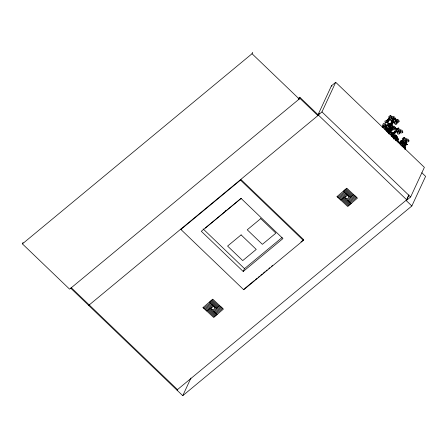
<?xml version="1.0" encoding="UTF-8"?>
<svg xmlns="http://www.w3.org/2000/svg" width="448" height="448" viewBox="0 0 448 448"><rect width="100%" height="100%" fill="white"/><g stroke="black" fill="none" stroke-linecap="round" stroke-linejoin="round"><path stroke-width="0.67" d="M387.677 132.406L387.716 130.586M388.735 131.449L388.758 130.474L389.239 130.071L389.704 130.334L389.642 133.011M388.763 133.913L388.786 132.938L389.48 132.513L391.098 132.625L391.658 133.258L391.636 134.114L391.048 134.898M389.11 126.902L390.046 126.773L390.606 127.406L390.589 128.262L389.049 129.584L389.122 126.426M389.34 132.065L389.329 132.541L389.995 132.451M390.113 134.77L390.174 132.278M389.827 128.593L391.082 128.755L391.541 129.405L391.518 130.262L390.242 131.533L390.314 128.374M390.925 130.883L390.421 132.502M391.042 132.905L390.678 131.387M392.918 130.066L392.358 129.175L392.19 127.523L392.594 127.12L393.669 127.294L394.05 128.806L392.918 130.066L392.991 126.902M391.653 136.17L391.698 135.285L393.014 134.798L393.848 136.265L394.918 136.55L393.495 134.243L392.935 134.198L392.739 135.055M403.127 142.615L403.166 141.96L404.376 142.548M400.865 141.473L401.078 140.594L401.649 140.638M393.988 139.401L394.117 138.068M395.69 137.278L394.968 138.891M397.902 141.07L397.852 141.551L398.765 141.428L399.258 142.066M402.013 145.583L402.248 143.108M404.286 146.496L404.522 144.021M404.421 146.927L404.376 147.409L405.272 147.28L405.748 147.907L405.054 149.537M383.768 125.927L382.794 125.446L382.945 124.124L384.188 123.021L384.983 123.441L385.79 124.858L385.526 125.608L382.15 127.478L382.911 126.011L383.785 125.552L384.457 125.726L384.922 126.448L382.9 127.523M387.738 129.254L386.977 129.662L385.006 129.097L385.157 127.77L386.4 126.672M388.618 125.961L389.43 127.372L389.166 128.122L388.399 128.526L386.428 127.966L386.579 126.638L387.822 125.541M386.142 122.69L386.389 120.674L384.821 121.139L385.263 122.231L387.705 122.332L387.436 121.268L386.389 120.674M386.607 127.271L386.854 125.255L385.286 125.72L385.728 126.812L386.646 126.963M387.274 122.825L387.52 120.809L388.472 121.033L388.707 121.962L387.985 122.45L386.366 122.685L385.84 122.332M387.654 119.75L388.354 118.647L389.329 118.205L390.275 118.412L390.51 119.336L389.122 119.913M388.203 121.044L388.45 119.028L389.306 119.112L389.508 119.991L388.853 120.574L387.335 121.033L386.837 120.758L386.904 120.21L388.45 119.028M389.088 120.221L389.329 118.205M389.973 117.611L390.219 115.595L391.065 115.668L391.261 116.547L390.611 117.141L389.11 117.617L388.612 117.348L388.679 116.805L390.219 115.595M389.698 124.578L389.631 125.121L390.158 125.474M389.939 125.474L389.973 125.171L389.054 125.02M390.505 129.181L390.645 128.044L391.692 128.638L391.961 129.702L391.171 129.937M391.446 122.539L391.513 121.99M391.098 130.878L391.171 130.256M392 123.833L392.241 121.817L393.098 121.901L393.305 122.78L392.644 123.362L391.126 123.822L390.628 123.547L390.695 122.998L392.241 121.817M392.879 123.01L394.302 122.125L394.38 121.503L393.126 120.994L392.146 121.43M392.986 122.13L393.126 120.994M393.764 120.4L395.058 119.336L394.856 118.457M386.719 127.557L386.495 128.727L388.293 128.934M386.742 125.317L387.033 124.191L388.332 123.161L389.026 123.446L389.704 124.718L389.424 125.468L388.657 125.871L386.742 125.317L389.564 123.822M387.738 129.242L387.52 130.049L386.355 130.284L385.678 129.702L385.157 128.296L385.504 127.803M392.448 125.877L391.866 126.958L390.387 126.336L389.872 124.93L390.214 124.438L390.919 124.466L392.448 125.877L389.861 125.759M395.366 128.369L395.578 127.562L394.05 126.151L393.344 126.123L393.002 126.616L393.383 127.462L392.991 127.445M396.245 128.666L396.026 129.472L394.862 129.707L394.05 128.565L396.245 128.666L394.71 127.254L394.01 127.226L393.663 127.719M398.104 142.929L398.283 142.419L399.98 142.195L400.898 142.895L400.949 143.937L399.42 143.786L399.98 142.195M401.481 142.649L402.147 140.773L402.92 140.93L402.914 141.775L402.181 142.268L400.652 142.548L400.232 142.24L400.411 141.73L402.147 140.773M402.539 141.014L402.914 139.95L403.99 140.56L403.782 141.137L402.349 141.546M403.441 139.345L404.102 137.469L404.863 137.609L404.858 138.449L404.13 138.953L402.612 139.255L402.192 138.953L402.377 138.443L404.102 137.469M398.658 131.074L398.95 129.494L399.594 129.119L400.893 130.144M393.282 120.394L392.846 121.402L391.597 121.716L391.07 120.994L390.914 119.358L391.384 118.815L392.09 118.843L393.282 120.394L390.695 120.282M397.074 123.183L396.637 124.191L395.388 124.499L394.862 123.782L394.705 122.147L395.181 121.598L395.881 121.632L397.074 123.183L394.486 123.071M70.762 288.232L182.756 395.679L411.852 205.979L406.252 200.603L410.626 196.98L424.374 167.362L335.709 82.292L321.961 111.91L317.705 115.433L299.477 97.95L299.886 97.608L299.23 99.019L69.602 289.162L22.4 243.874L23.055 242.463M88.9 305.637L89.225 304.937L318.45 115.136L319.323 113.249M22.4 243.874L252.028 53.732L252.683 52.321M180.897 229.466L240.503 180.107L240.828 179.407L303.666 239.697L303.341 240.397L243.734 289.755L180.897 229.466L181.222 228.766M225.131 211.674L225.658 210.538M298.822 99.355L299.802 97.25L406.7 199.802L177.475 389.609L177.15 390.303M182.756 395.679L190.943 378.034M243.197 271.477L282.934 238.577L241.041 198.38L201.303 231.286L243.197 271.477L244.518 268.632L282.106 237.507M317.705 115.433L331.453 85.814L335.709 82.292M243.734 289.755L244.059 289.055M406.252 200.603L408.912 194.874M406.375 200.502L408.738 195.401M411.852 205.979L425.6 176.361L421.865 172.777M388.898 127.131L389.39 126.095L388.926 125.143M388.164 130.838L388.478 130.189L387.783 129.024M395.371 118.339L394.845 119.381L393.562 119.706L393.098 118.961L393.081 117.303L393.607 116.754L394.307 116.788L395.371 118.339L392.784 118.222M399.168 121.122L398.636 122.17L397.359 122.494L396.894 121.75L396.878 120.092L397.398 119.543L398.098 119.577L399.168 121.122L396.581 121.01M402.78 146.782L403.222 146.356L403.95 146.496L404.701 147.146L405.306 148.086L404.477 149.027M397.141 136.976L396.183 135.369L395.046 134.719L395.489 135.923M392.823 134.002L394.251 131.835L396.138 131.141L396.928 131.617L395.797 132.524L394.285 132.63L393.954 132.294M393.277 134.036L394.901 133.577L395.097 132.737L394.358 132.356M395.058 132.821L396.138 131.141M396.172 131.253L396.782 130.306L397.516 130.665L397.32 131.499M397.191 129.668L398.272 127.988L398.933 128.184L398.714 128.962L397.919 129.366L396.418 129.489L396.094 129.164L398.272 127.988M393.87 138.701L394.05 137.715L393.288 136.931M405.871 143.489L406.482 142.576L406.078 141.562L404.729 140.728L404.158 141.198L404.085 142.822L404.522 143.606L405.871 143.489L407.372 144.738L405.77 142.587M409.035 140.913L408.33 141.854L406.952 141.982L406.577 141.182L406.778 139.541L407.394 139.076L408.117 139.21L409.035 140.913L406.358 140.409M388.59 133.207L389.183 132.423L389.2 131.566L388.646 130.934L387.027 130.822L386.333 131.247M399.879 133.314L399.095 134.109L397.673 134.008L397.348 133.179L397.662 131.594L398.311 131.219L399.045 131.466L399.879 133.314L397.18 132.406M393.96 138.734L394.794 137.922L394.027 136.086M402.842 132.115L401.974 132.933L400.529 132.843L400.254 131.998L400.691 130.407L401.38 130.043L402.114 130.29L402.842 132.115L400.142 131.208M395.769 140.476L396.334 139.966L397.051 140.045L398.048 141.663L396.928 141.54M203.017 307.552L212.783 299.169L223.412 309.086L213.646 317.47L203.017 307.552L203.784 308.269L210.134 302.82M204.523 308.958L210.874 303.509M205.262 309.646L211.613 304.198M337.042 196.577L346.814 188.194L357.442 198.111L347.67 206.494L337.042 196.577L337.809 197.288L344.159 191.839M206.002 310.335L212.346 304.886M206.735 311.024L213.086 305.575M338.548 197.977L344.898 192.528M339.287 198.666L345.638 193.217M340.026 199.354L346.377 193.906M340.766 200.043L347.11 194.594M219.694 305.614L213.343 311.063L214.11 311.78L220.461 306.331M214.85 312.469L221.2 307.02M215.589 313.158L221.939 307.709M353.718 194.639L347.368 200.088L348.141 200.805L354.486 195.35M222.678 308.398L216.328 313.846L217.062 314.535L210.157 308.09M348.874 201.494L355.225 196.039M349.614 202.182L355.964 196.728M356.703 197.417L350.353 202.871L351.092 203.56L344.182 197.109M298.189 98.582L299.802 97.25M205.262 228.127L241.282 198.302M244.597 288.607L254.262 280.605M255.338 279.714L256.945 278.382M258.02 277.491L259.633 276.158M260.708 275.268L262.315 273.935M263.39 273.045L265.003 271.712M266.078 270.822L267.148 269.931M268.761 268.598L269.836 267.708M271.443 266.375L272.518 265.485M300.983 241.92L303.666 239.697M393.49 119L392.246 119.308L391.709 118.591L391.524 116.967L391.989 116.418L392.689 116.452L393.383 117.051M396.838 122.13L397.281 121.789M392.689 129.914L391.423 130.234M390.942 133.112L391.53 132.031L390.807 131.169M391.776 125.238L392.504 124.751L392.577 124.13L391.311 123.598M392.599 137.693L393.848 136.265L391.261 136.153M388.612 123.928L389.234 123.575M385.039 126.538L384.423 126.896L384.866 127.988M388.83 129.326L388.214 129.685L388.657 130.777M382.794 125.446L385.616 123.95M386.428 127.966L389.25 126.47M385.006 129.097L386.798 128.145M386.159 130.631L388.382 129.455M404.219 147.162L405.843 145.886L405.922 145.034L405.418 144.396L404.477 144.497M406.851 141.21L405.507 141.322L405.065 140.543L405.11 138.925L405.67 138.46L406.398 138.594L407.03 139.289M392.902 120.4L393.803 120.098M400.411 132.003L398.994 131.897M402.914 139.95L401.128 140.711L400.949 141.221L401.391 141.607M402.114 144.99L401.99 144.189L402.668 142.985L403.39 142.934L404.034 143.478L404.398 145.499L402.853 145.606M397.779 139.446L396.441 139.289L395.959 138.566L395.926 137.15L396.458 136.808L397.191 137.054L398.334 138.813L395.629 137.9M396.782 130.306L394.862 130.794L394.57 131.253L394.912 131.667M403.138 143.478L401.475 143.315L400.68 143.707L400.915 145.354M394.246 136.741L395.186 136.634M396.581 140.246L397.298 140.19L397.947 140.734L398.306 142.755M402.797 142.027L403.054 142.957L401.94 142.716M404.88 143.394L405.149 144.312L404.057 144.054M391.322 117.886L393.361 117.975M395.114 120.674L397.152 120.764M389.2 124.656L391.787 124.774L391.065 123.911L390.253 123.368L389.553 123.334L389.206 123.827L389.726 125.233L390.404 125.815M392.633 128.862L390.986 128.789L390.858 127.848L391.367 127.299L392.067 127.333L392.717 127.932M385.151 129.13L385.543 129.147M390.846 132.838L392.067 133.42L392.823 135.195L391.306 133.924M393.439 133.778L392.146 133.28M404.774 139.798L406.879 140.196M403.81 142.072L406.482 142.576M402.214 146.322L404.488 146.748L403.127 145.158L402.405 145.018L401.957 145.443L402.242 146.877M403.603 147.767L405.306 148.086M398.602 140.045L396.9 139.048L396.542 137.76L397.701 138.387L398.602 140.045L396.217 138.046M394.061 136.606L394.996 138.23L394.066 137.81M404.292 144.362L405.227 145.992L404.298 145.572M407.372 144.738L405.72 143.685M398.479 130.301L400.607 131.018M394.688 136.304L397.387 137.211L396.25 135.453L395.517 135.206L394.979 135.548L395.013 136.97L395.494 137.687L396.329 137.967M392.202 135.19L390.975 134.338M390.18 123.458L391.569 124.499M386.854 125.255L387.895 125.854M394.755 134.982L395.114 135.285M402.763 142.313L405.149 144.312M400.669 140.958L401.027 141.26M402.041 142.106L403.054 142.957M392.532 134.551L394.918 136.55M393.159 135.178L393.803 135.716L394.167 137.738L393.154 136.892M386.82 130.088L388.024 131.432M404.214 145.146L405.227 145.992M402.007 143.5L404.398 145.499M393.982 137.385L394.996 138.23M396.654 140.095L396.004 139.552L395.511 139.451L395.584 140.011L395.22 139.709M397.174 119.84L396.486 119.241L395.78 119.207L395.315 119.756L395.5 121.38L396.038 122.097M388.058 128.722L389.049 129.584M343.392 191.122L350.302 197.574M209.367 302.103L216.278 308.549M346.13 188.776L353.035 195.227M345.442 189.364L352.352 195.81M344.758 189.952L351.669 196.398M344.075 190.54L350.986 196.986M343.498 197.697L350.409 204.148M342.815 198.285L349.72 204.73M342.132 198.873L349.037 205.318M341.449 199.461L348.354 205.906M212.1 299.757L219.01 306.202M211.417 300.345L218.327 306.79M210.734 300.933L217.644 307.378M210.05 301.515L216.955 307.966M209.474 308.678L216.378 315.123M208.79 309.266L215.695 315.711M208.107 309.848L215.012 316.299M207.424 310.436L214.329 316.882M331.453 85.814L331.873 86.218M321.961 111.91L410.626 196.98M252.028 53.732L299.23 99.019M240.503 180.107L303.341 240.397M203.129 228.922L244.518 268.632M71.086 287.532L177.475 389.609M395.377 139.58L396.043 140.224M389.222 132.009L389.766 132.58M390.242 131.533L389.318 129.97M211.719 307.518L211.68 309.406L213.786 309.518L215.124 307.703L213.847 306.466L211.719 307.518M345.744 196.543L345.705 198.43L347.81 198.542L349.154 196.722L347.872 195.485L345.744 196.543M400.781 142.307L400.215 143.898L401.66 143.511L401.638 142.61L400.781 142.307M392.112 132.278L391.815 132.737L392.112 133.353L393.624 134.098L394.486 134.092L394.822 133.577L393.904 132.322L392.112 132.278M241.097 234.886L227.59 246.07L242.732 260.602L256.245 249.413L241.097 234.886M260.742 218.618L247.234 229.802L262.377 244.334L275.89 233.145L260.742 218.618"/></g></svg>
